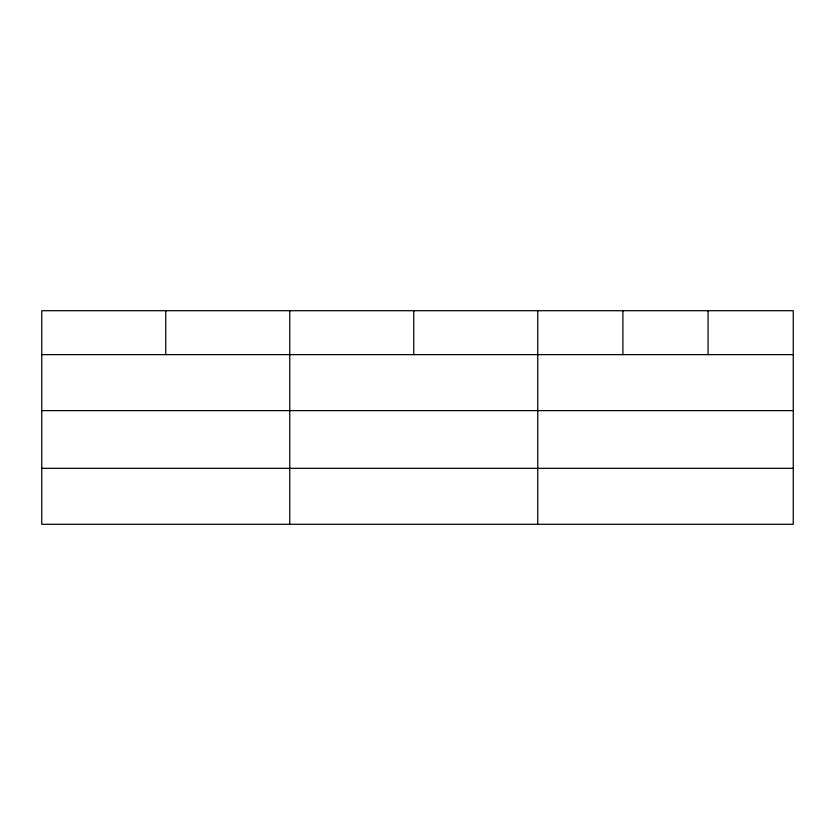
<?xml version="1.0" encoding="UTF-8"?>
<svg xmlns="http://www.w3.org/2000/svg" width="835" height="835" viewBox="0 0 835 835"><rect width="100%" height="100%" fill="white"/><g stroke="black" fill="none" stroke-linecap="round" stroke-linejoin="round"><path stroke-width="1.25" d="M793.25 410.622L793.25 310.714L41.75 310.714L41.75 524.286L793.25 524.286L793.25 410.622L41.75 410.622M41.75 354.635L793.25 354.635M41.75 468.31L793.25 468.31M708.08 310.714L708.08 354.635M622.91 310.714L622.91 354.635M537.74 310.714L537.74 524.286M413.742 310.714L413.742 354.635M289.745 310.714L289.745 524.286M165.748 310.714L165.748 354.635"/></g></svg>
